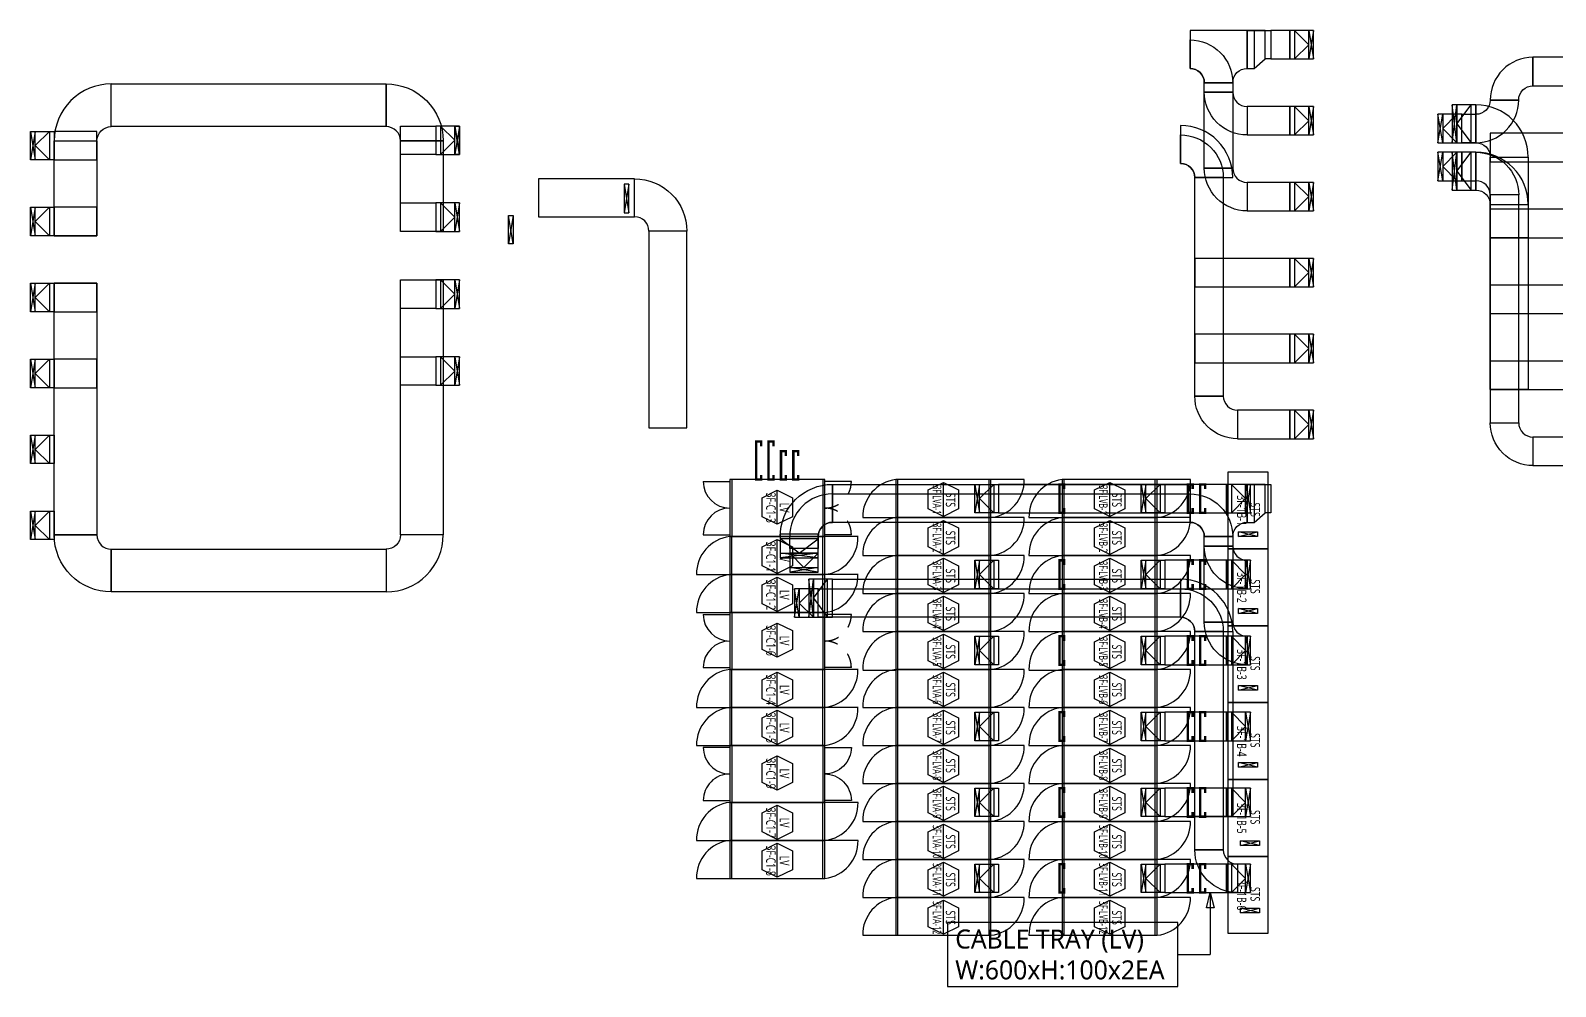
# Model space of a CAD drawing. Header units: millimetres. Extents: x -138191 to 245733, y -341087 to 835263.
# Drawn here: x 102264 to 134384, y 441997 to 462136 of the extents above; entities that cross this region are included whole.
import ezdxf
from ezdxf.enums import TextEntityAlignment as Align

# ---------------------------------------------------------------- set-up
doc = ezdxf.new("R2010")
doc.units = ezdxf.units.MM
doc.header["$LTSCALE"] = 300
doc.linetypes.add('D1', pattern=[3, 1, -1, 1])
for name, color, linetype in [('------00 Switch Gear', 3, 'Continuous'), ('------00 Switch Gear_Number', 1, 'Continuous'), ('-----26 Electrical Cable Tray_HV_N', 30, 'Continuous'), ('-----26 Electrical Cable Tray_LV_STS1', 3, 'Continuous'), ('-----26 Electrical Cable Tray_LV_STS2', 2, 'Continuous'), ('-----26 Electrical Cable Tray_LV_STS3', 151, 'Continuous'), ('-----26 Electrical Cable Tray_LV_STS3_B', 4, 'Continuous'), ('-----26 Electrical Cable Tray_LV_STS3_D', 71, 'Continuous'), ('-----26 Electrical Cable Tray_LV_UPSBAT', 11, 'Continuous')]:
    doc.layers.add(name, color=color, linetype=linetype)
doc.styles.add('ELEC', font='malgun.ttf')

# ---------------------------------------------------------------- blocks, each defined once
blk = doc.blocks.new('A$495596483691')
at = {"color": 0}
for p, q in [((100, 600), (0, 600)), ((0, 600), (0, 0)), ((500, 600), (100, 600)), ((500, 0), (500, 600)), ((0, 0), (100, 0)), ((100, 0), (500, 0))]:
    blk.add_line(p, q, dxfattribs=at)
at = {"color": 8}
for p, q in [((400, 300), (100, 600)), ((100, 600), (100, 0)), ((400, 0), (400, 600)), ((400, 600), (500, 0)), ((500, 600), (400, 0)), ((400, 300), (100, 0))]:
    blk.add_line(p, q, dxfattribs=at)
blk = doc.blocks.new('STS-R')
blk.add_lwpolyline([(886994, -128588), (888614, -128588), (888614, -129418), (886994, -129418), (886994, -128588)])
blk = doc.blocks.new('A$480505980042')
at = {"color": 0}
for p, q in [((400, 800), (0, 800)), ((0, 800), (0, 0)), ((500, 800), (400, 800)), ((500, 0), (500, 800)), ((0, 0), (400, 0)), ((400, 0), (500, 0))]:
    blk.add_line(p, q, dxfattribs=at)
at = {"color": 8}
for p, q in [((100, 0), (0, 800)), ((0, 0), (100, 800)), ((100, 400), (400, 800)), ((100, 800), (100, 0)), ((400, 0), (400, 800)), ((100, 400), (400, 0))]:
    blk.add_line(p, q, dxfattribs=at)

msp = doc.modelspace()

# ---------------------------------------------------------------- linework, layer by layer
at = {"layer": '------00 Switch Gear'}
for p, q in [((116433, 452635), (116993, 452635)), ((117033, 452675), (117033, 451475)), ((118951, 452675), (118951, 451475)), ((119553, 452635), (118993, 452635)), ((120534, 451875, 0), (120534, 452675, 0)), ((122454, 451875, 0), (122454, 452675, 0)), ((124035, 451875, 0), (124035, 452675, 0)), ((125955, 451875, 0), (125955, 452675, 0)), ((120534, 451075, 0), (120534, 451875, 0)), ((122454, 451075, 0), (122454, 451875, 0)), ((124035, 451075, 0), (124035, 451875, 0)), ((125955, 451075, 0), (125955, 451875, 0)), ((116433, 451515), (116993, 451515)), ((117034, 450675), (117034, 451475)), ((118954, 450675), (118954, 451475)), ((119553, 451515), (118993, 451515)), ((119694, 451475), (118994, 451475)), ((120534, 450275, 0), (120534, 451075, 0)), ((122454, 450275, 0), (122454, 451075, 0)), ((124035, 450275, 0), (124035, 451075, 0)), ((125955, 450275, 0), (125955, 451075, 0)), ((116292, 450675), (116992, 450675)), ((117034, 449875), (117034, 450675)), ((118954, 449875), (118954, 450675)), ((119694, 450675), (118994, 450675)), ((120534, 449475, 0), (120534, 450275, 0)), ((122454, 449475, 0), (122454, 450275, 0)), ((124035, 449475, 0), (124035, 450275, 0)), ((125955, 449475, 0), (125955, 450275, 0)), ((116292, 449875), (116992, 449875)), ((116433, 449835), (116993, 449835)), ((117033, 449875), (117033, 448675)), ((118951, 449875), (118951, 448675)), ((119553, 449835), (118993, 449835)), ((120534, 448675, 0), (120534, 449475, 0)), ((122454, 448675, 0), (122454, 449475, 0)), ((124035, 448675, 0), (124035, 449475, 0)), ((125955, 448675, 0), (125955, 449475, 0)), ((116433, 448715), (116993, 448715)), ((119553, 448715), (118993, 448715)), ((117034, 447875), (117034, 448675)), ((118954, 447875), (118954, 448675)), ((119694, 448675), (118994, 448675)), ((120534, 447875, 0), (120534, 448675, 0)), ((122454, 447875, 0), (122454, 448675, 0)), ((124035, 447875, 0), (124035, 448675, 0)), ((125955, 447875, 0), (125955, 448675, 0)), ((116292, 447875), (116992, 447875)), ((117034, 447075), (117034, 447875)), ((118954, 447075), (118954, 447875)), ((119694, 447875), (118994, 447875)), ((120534, 447075, 0), (120534, 447875, 0)), ((122454, 447075, 0), (122454, 447875, 0)), ((124035, 447075, 0), (124035, 447875, 0)), ((125955, 447075, 0), (125955, 447875, 0)), ((116292, 447075), (116992, 447075)), ((117033, 447075), (117033, 445875)), ((118951, 447075), (118951, 445875)), ((120534, 446275, 0), (120534, 447075, 0)), ((122454, 446275, 0), (122454, 447075, 0)), ((124035, 446275, 0), (124035, 447075, 0)), ((125955, 446275, 0), (125955, 447075, 0)), ((120534, 445475, 0), (120534, 446275, 0)), ((122454, 445475, 0), (122454, 446275, 0)), ((124035, 445475, 0), (124035, 446275, 0)), ((125955, 445475, 0), (125955, 446275, 0)), ((117034, 445075), (117034, 445875)), ((118954, 445075), (118954, 445875)), ((120534, 444675, 0), (120534, 445475, 0)), ((122454, 444675, 0), (122454, 445475, 0)), ((124035, 444675, 0), (124035, 445475, 0)), ((125955, 444675, 0), (125955, 445475, 0)), ((117034, 444275), (117034, 445075)), ((118954, 444275), (118954, 445075)), ((120534, 443875, 0), (120534, 444675, 0)), ((122454, 443875, 0), (122454, 444675, 0)), ((124035, 443875, 0), (124035, 444675, 0)), ((125955, 443875, 0), (125955, 444675, 0)), ((120534, 443075, 0), (120534, 443875, 0)), ((122454, 443075, 0), (122454, 443875, 0)), ((124035, 443075, 0), (124035, 443875, 0)), ((125955, 443075, 0), (125955, 443875, 0))]:
    msp.add_line(p, q, dxfattribs=at)
at = {"layer": '------00 Switch Gear', "elevation": 0}
for points in [[(116993, 452675), (116993, 451475), (118993, 451475), (118993, 452675)], [(122494, 451875), (122494, 452675), (120492, 452675), (120492, 451875)], [(125995, 451875), (125995, 452675), (123993, 452675), (123993, 451875)], [(122494, 451075), (122494, 451875), (120492, 451875), (120492, 451075)], [(125995, 451075), (125995, 451875), (123993, 451875), (123993, 451075)], [(118994, 450675), (118994, 451475), (116992, 451475), (116992, 450675)], [(122494, 450275), (122494, 451075), (120492, 451075), (120492, 450275)], [(125995, 450275), (125995, 451075), (123993, 451075), (123993, 450275)], [(118994, 449875), (118994, 450675), (116992, 450675), (116992, 449875)], [(122494, 449475), (122494, 450275), (120492, 450275), (120492, 449475)], [(125995, 449475), (125995, 450275), (123993, 450275), (123993, 449475)], [(116993, 449875), (116993, 448675), (118993, 448675), (118993, 449875)], [(122494, 448675), (122494, 449475), (120492, 449475), (120492, 448675)], [(125995, 448675), (125995, 449475), (123993, 449475), (123993, 448675)], [(118994, 447875), (118994, 448675), (116992, 448675), (116992, 447875)], [(122494, 447875), (122494, 448675), (120492, 448675), (120492, 447875)], [(125995, 447875), (125995, 448675), (123993, 448675), (123993, 447875)], [(118994, 447075), (118994, 447875), (116992, 447875), (116992, 447075)], [(122494, 447075), (122494, 447875), (120492, 447875), (120492, 447075)], [(125995, 447075), (125995, 447875), (123993, 447875), (123993, 447075)], [(116993, 447075), (116993, 445875), (118993, 445875), (118993, 447075)], [(122494, 446275), (122494, 447075), (120492, 447075), (120492, 446275)], [(125995, 446275), (125995, 447075), (123993, 447075), (123993, 446275)], [(122494, 445475), (122494, 446275), (120492, 446275), (120492, 445475)], [(125995, 445475), (125995, 446275), (123993, 446275), (123993, 445475)], [(118994, 445075), (118994, 445875), (116992, 445875), (116992, 445075)], [(122494, 444675), (122494, 445475), (120492, 445475), (120492, 444675)], [(125995, 444675), (125995, 445475), (123993, 445475), (123993, 444675)], [(118994, 444275), (118994, 445075), (116992, 445075), (116992, 444275)], [(122494, 443875), (122494, 444675), (120492, 444675), (120492, 443875)], [(125995, 443875), (125995, 444675), (123993, 444675), (123993, 443875)], [(122494, 443075), (122494, 443875), (120492, 443875), (120492, 443075)], [(125995, 443075), (125995, 443875), (123993, 443875), (123993, 443075)]]:
    msp.add_lwpolyline(points, close=True, dxfattribs=at)
for points in [[(120492, 452675, 0.385743), (119792, 451875), (120492, 451875)], [(122494, 451875, 0.385743), (123194, 452675), (122494, 452675)], [(123993, 452675, 0.385743), (123293, 451875), (123993, 451875)], [(125995, 451875, 0.385743), (126695, 452675), (125995, 452675)], [(120492, 451875, 0.385743), (119792, 451075), (120492, 451075)], [(122494, 451075, 0.385743), (123194, 451875), (122494, 451875)], [(123993, 451875, 0.385743), (123293, 451075), (123993, 451075)], [(125995, 451075, 0.385743), (126695, 451875), (125995, 451875)], [(120492, 451075, 0.385743), (119792, 450275), (120492, 450275)], [(122494, 450275, 0.385743), (123194, 451075), (122494, 451075)], [(123993, 451075, 0.385743), (123293, 450275), (123993, 450275)], [(125995, 450275, 0.385743), (126695, 451075), (125995, 451075)], [(120492, 450275, 0.385743), (119792, 449475), (120492, 449475)], [(122494, 449475, 0.385743), (123194, 450275), (122494, 450275)], [(123993, 450275, 0.385743), (123293, 449475), (123993, 449475)], [(125995, 449475, 0.385743), (126695, 450275), (125995, 450275)], [(120492, 449475, 0.385743), (119792, 448675)], [(122494, 448675, 0.385743), (123194, 449475), (122494, 449475)], [(123993, 449475, 0.385743), (123293, 448675)], [(125995, 448675, 0.385743), (126695, 449475), (125995, 449475)], [(120492, 448675, 0.385743), (119792, 447875), (120492, 447875)], [(122494, 447875, 0.385743), (123194, 448675), (122494, 448675)], [(123993, 448675, 0.385743), (123293, 447875), (123993, 447875)], [(125995, 447875, 0.385743), (126695, 448675), (125995, 448675)], [(120492, 447875, 0.385743), (119792, 447075), (120492, 447075)], [(122494, 447075, 0.385743), (123194, 447875), (122494, 447875)], [(123993, 447875, 0.385743), (123293, 447075), (123993, 447075)], [(125995, 447075, 0.385743), (126695, 447875), (125995, 447875)], [(116993, 447035), (116433, 447035), (116433, 447035, 0.414214), (116993, 446475, 0.414214), (116433, 445915), (116993, 445915)], [(118993, 447035), (119553, 447035, -0.414214), (118993, 446475, -0.414214), (119553, 445915), (118993, 445915)], [(120492, 447075, 0.385743), (119792, 446275), (120492, 446275)], [(122494, 446275, 0.385743), (123194, 447075), (122494, 447075)], [(123993, 447075, 0.385743), (123293, 446275), (123993, 446275)], [(125995, 446275, 0.385743), (126695, 447075), (125995, 447075)], [(120492, 446275, 0.385743), (119792, 445475), (120492, 445475)], [(122494, 445475, 0.385743), (123194, 446275), (122494, 446275)], [(123993, 446275, 0.385743), (123293, 445475), (123993, 445475)], [(125995, 445475, 0.385743), (126695, 446275), (125995, 446275)], [(116992, 445875, 0.385743), (116292, 445075), (116992, 445075)], [(118994, 445075, 0.385743), (119694, 445875), (118994, 445875)], [(120492, 445475, 0.385743), (119792, 444675), (120492, 444675)], [(122494, 444675, 0.385743), (123194, 445475), (122494, 445475)], [(123993, 445475, 0.385743), (123293, 444675), (123993, 444675)], [(125995, 444675, 0.385743), (126695, 445475), (125995, 445475)], [(116992, 445075, 0.385743), (116292, 444275), (116992, 444275)], [(118994, 444275, 0.385743), (119694, 445075), (118994, 445075)], [(120492, 444675, 0.385743), (119792, 443875), (120492, 443875)], [(122494, 443875, 0.385743), (123194, 444675), (122494, 444675)], [(123993, 444675, 0.385743), (123293, 443875), (123993, 443875)], [(125995, 443875, 0.385743), (126695, 444675), (125995, 444675)], [(120492, 443875, 0.385743), (119792, 443075), (120492, 443075)], [(122494, 443075, 0.385743), (123194, 443875), (122494, 443875)], [(123993, 443875, 0.385743), (123293, 443075), (123993, 443075)], [(125995, 443075, 0.385743), (126695, 443875), (125995, 443875)]]:
    msp.add_lwpolyline(points, format="xyb", dxfattribs=at)
for points in [[(119792, 448661), (120492, 448661)], [(123293, 448661), (123993, 448661)]]:
    msp.add_lwpolyline(points, dxfattribs=at)
at = {"layer": '------00 Switch Gear'}
for centre, radius, start, end in [((116993, 452635), 560, 180, 270), ((116993, 451515), 560, 90, 180), ((117083, 450689), 791, 96.6265, 181.0016), ((118902, 451461), 791, 276.6265, 1.0016), ((117083, 449889), 791, 96.6265, 181.0016), ((118902, 450661), 791, 276.6265, 1.0016), ((116993, 449835), 560, 180, 270), ((116993, 448715), 560, 90, 180), ((117083, 447889), 791, 96.6265, 181.0016), ((118902, 448661), 791, 276.6265, 1.0016), ((117083, 447089), 791, 96.6265, 181.0016), ((118902, 447861), 791, 276.6265, 1.0016)]:
    msp.add_arc(centre, radius, start, end, dxfattribs=at)
at = {"layer": '------00 Switch Gear', "linetype": 'D1'}
for centre, start, end in [((118993, 452635), 270, 0), ((118993, 451515), 0, 90), ((118993, 449835), 270, 0), ((118993, 448715), 0, 90)]:
    msp.add_arc(centre, 560, start, end, dxfattribs=at)
at = {"layer": '------00 Switch Gear_Number', "elevation": 0}
for points in [[(121493, 451897), (121493, 452617), (121813, 452457), (121813, 452057), (121493, 451897), (121173, 452057), (121173, 452457), (121493, 452617)], [(124994, 451897), (124994, 452617), (125314, 452457), (125314, 452057), (124994, 451897), (124674, 452057), (124674, 452457), (124994, 452617)], [(117994, 451733), (117994, 452453), (118314, 452294), (118314, 451893), (117994, 451733), (117674, 451893), (117674, 452294), (117994, 452453)], [(121493, 451097), (121493, 451817), (121813, 451657), (121813, 451257), (121493, 451097), (121173, 451257), (121173, 451657), (121493, 451817)], [(124994, 451097), (124994, 451817), (125314, 451657), (125314, 451257), (124994, 451097), (124674, 451257), (124674, 451657), (124994, 451817)], [(117993, 450697), (117993, 451417), (118313, 451257), (118313, 450857), (117993, 450697), (117673, 450857), (117673, 451257), (117993, 451417)], [(121493, 450297), (121493, 451017), (121813, 450857), (121813, 450457), (121493, 450297), (121173, 450457), (121173, 450857), (121493, 451017)], [(124994, 450297), (124994, 451017), (125314, 450857), (125314, 450457), (124994, 450297), (124674, 450457), (124674, 450857), (124994, 451017)], [(117993, 449897), (117993, 450617), (118313, 450457), (118313, 450057), (117993, 449897), (117673, 450057), (117673, 450457), (117993, 450617)], [(121493, 449497), (121493, 450217), (121813, 450057), (121813, 449657), (121493, 449497), (121173, 449657), (121173, 450057), (121493, 450217)], [(124994, 449497), (124994, 450217), (125314, 450057), (125314, 449657), (124994, 449497), (124674, 449657), (124674, 450057), (124994, 450217)], [(117994, 448933), (117994, 449653), (118314, 449494), (118314, 449093), (117994, 448933), (117674, 449093), (117674, 449494), (117994, 449653)], [(121493, 448697), (121493, 449417), (121813, 449257), (121813, 448857), (121493, 448697), (121173, 448857), (121173, 449257), (121493, 449417)], [(124994, 448697), (124994, 449417), (125314, 449257), (125314, 448857), (124994, 448697), (124674, 448857), (124674, 449257), (124994, 449417)], [(117993, 447897), (117993, 448617), (118313, 448457), (118313, 448057), (117993, 447897), (117673, 448057), (117673, 448457), (117993, 448617)], [(121493, 447897), (121493, 448617), (121813, 448457), (121813, 448057), (121493, 447897), (121173, 448057), (121173, 448457), (121493, 448617)], [(124994, 447897), (124994, 448617), (125314, 448457), (125314, 448057), (124994, 447897), (124674, 448057), (124674, 448457), (124994, 448617)], [(117993, 447097), (117993, 447817), (118313, 447657), (118313, 447257), (117993, 447097), (117673, 447257), (117673, 447657), (117993, 447817)], [(121493, 447097), (121493, 447817), (121813, 447657), (121813, 447257), (121493, 447097), (121173, 447257), (121173, 447657), (121493, 447817)], [(124994, 447097), (124994, 447817), (125314, 447657), (125314, 447257), (124994, 447097), (124674, 447257), (124674, 447657), (124994, 447817)], [(117994, 446133), (117994, 446853), (118314, 446694), (118314, 446293), (117994, 446133), (117674, 446293), (117674, 446694), (117994, 446853)], [(121493, 446297), (121493, 447017), (121813, 446857), (121813, 446457), (121493, 446297), (121173, 446457), (121173, 446857), (121493, 447017)], [(124994, 446297), (124994, 447017), (125314, 446857), (125314, 446457), (124994, 446297), (124674, 446457), (124674, 446857), (124994, 447017)], [(121493, 445497), (121493, 446217), (121813, 446057), (121813, 445657), (121493, 445497), (121173, 445657), (121173, 446057), (121493, 446217)], [(124994, 445497), (124994, 446217), (125314, 446057), (125314, 445657), (124994, 445497), (124674, 445657), (124674, 446057), (124994, 446217)], [(117993, 445097), (117993, 445817), (118313, 445657), (118313, 445257), (117993, 445097), (117673, 445257), (117673, 445657), (117993, 445817)], [(121493, 444697), (121493, 445417), (121813, 445257), (121813, 444857), (121493, 444697), (121173, 444857), (121173, 445257), (121493, 445417)], [(124994, 444697), (124994, 445417), (125314, 445257), (125314, 444857), (124994, 444697), (124674, 444857), (124674, 445257), (124994, 445417)], [(117993, 444297), (117993, 445017), (118313, 444857), (118313, 444457), (117993, 444297), (117673, 444457), (117673, 444857), (117993, 445017)], [(121493, 443897), (121493, 444617), (121813, 444457), (121813, 444057), (121493, 443897), (121173, 444057), (121173, 444457), (121493, 444617)], [(124994, 443897), (124994, 444617), (125314, 444457), (125314, 444057), (124994, 443897), (124674, 444057), (124674, 444457), (124994, 444617)], [(121493, 443097), (121493, 443817), (121813, 443657), (121813, 443257), (121493, 443097), (121173, 443257), (121173, 443657), (121493, 443817)], [(124994, 443097), (124994, 443817), (125314, 443657), (125314, 443257), (124994, 443097), (124674, 443257), (124674, 443657), (124994, 443817)]]:
    msp.add_lwpolyline(points, dxfattribs=at)
at = {"layer": '-----26 Electrical Cable Tray_HV_N', "color": 1}
msp.add_line((126427, 442672), (127112, 442672), dxfattribs=at)
at = {"layer": '-----26 Electrical Cable Tray_HV_N', "color": 1, "elevation": 0}
msp.add_lwpolyline([(127112, 443975), (127192, 443655), (127032, 443655), (127112, 443975), (127112, 442672)], dxfattribs=at)
msp.add_lwpolyline([(121581, 443347), (121581, 441997), (126427, 441997), (126427, 443347)], close=True, dxfattribs=at)
at = {"layer": '-----26 Electrical Cable Tray_LV_STS1', "elevation": 0}
for points in [[(127707, 451577), (128107, 451577), (128107, 451477), (127707, 451477)], [(127707, 449957), (128107, 449957), (128107, 449857), (127707, 449857)], [(127707, 448337), (128107, 448337), (128107, 448237), (127707, 448237)], [(127707, 446717), (128107, 446717), (128107, 446617), (127707, 446617)], [(127751, 445069), (128151, 445069), (128151, 444969), (127751, 444969)], [(127751, 443649), (128151, 443649), (128151, 443549), (127751, 443549)]]:
    msp.add_lwpolyline(points, close=True, dxfattribs=at)
for points in [[(127707, 451477), (128107, 451577)], [(128107, 451477), (127707, 451577)], [(127707, 449857), (128107, 449957)], [(128107, 449857), (127707, 449957)], [(127707, 448237), (128107, 448337)], [(128107, 448237), (127707, 448337)], [(127707, 446617), (128107, 446717)], [(128107, 446617), (127707, 446717)], [(127751, 444969), (128151, 445069)], [(128151, 444969), (127751, 445069)], [(127751, 443549), (128151, 443649)], [(128151, 443549), (127751, 443649)]]:
    msp.add_lwpolyline(points, dxfattribs=at)
at = {"layer": '-----26 Electrical Cable Tray_LV_STS2', "elevation": 0}
for points in [[(103664, 459811), (103664, 459811, -0.414214), (103964, 460111), (103964, 460111), (103964, 461011, 0.414214), (102764, 459811)], [(110056, 459811), (110056, 459811, 0.414214), (109756, 460111), (109756, 460111), (109756, 461011, -0.414214), (110956, 459811)], [(103664, 451509), (103664, 451509, 0.414214), (103964, 451209), (103964, 451209), (103964, 450309, -0.414214), (102764, 451509)], [(110056, 451509), (110056, 451509, -0.414214), (109756, 451209), (109756, 451209), (109756, 450309, 0.414214), (110956, 451509)]]:
    msp.add_lwpolyline(points, format="xyb", close=True, dxfattribs=at)
for points in [[(103964, 460111), (103964, 461011), (109756, 461011), (109756, 460111)], [(102764, 460011), (102764, 459411), (103664, 459411), (103664, 460011)], [(110802, 460123), (110802, 459523), (110056, 459523), (110056, 460123)], [(111202, 459523), (111202, 460123), (111302, 460123), (111302, 459523)], [(103664, 457811), (102764, 457811), (102764, 459811), (103664, 459811)], [(110956, 457903), (110056, 457903), (110056, 459811), (110956, 459811)], [(102764, 458411), (102764, 457811), (103664, 457811), (103664, 458411)], [(110802, 458503), (110802, 457903), (110056, 457903), (110056, 458503)], [(112332, 457641), (112332, 458241), (112432, 458241), (112432, 457641)], [(102764, 456811), (102764, 456211), (103664, 456211), (103664, 456811)], [(103664, 451509), (102764, 451509), (102764, 456811), (103664, 456811)], [(110956, 451509), (110056, 451509), (110056, 456883), (110956, 456883)], [(110802, 456883), (110802, 456283), (110056, 456283), (110056, 456883)], [(102764, 455211), (102764, 454611), (103664, 454611), (103664, 455211)], [(110802, 455263), (110802, 454663), (110056, 454663), (110056, 455263)], [(122655, 452575), (122655, 451975), (127457, 451975), (127457, 452575)], [(103964, 450309), (103964, 451209), (109756, 451209), (109756, 450309)], [(126155, 450975), (126155, 450375), (127457, 450375), (127457, 450975)], [(126155, 449375), (126155, 448775), (127457, 448775), (127457, 449375)], [(126155, 447775), (126155, 447175), (127457, 447175), (127457, 447775)], [(126155, 446175), (126155, 445575), (127457, 445575), (127457, 446175)], [(126155, 444575), (126155, 443975), (127457, 443975), (127457, 444575)]]:
    msp.add_lwpolyline(points, close=True, dxfattribs=at)
for points in [[(111302, 459523), (111202, 460123)], [(111302, 460123), (111202, 459523)], [(112432, 457641), (112332, 458241)], [(112432, 458241), (112332, 457641)]]:
    msp.add_lwpolyline(points, dxfattribs=at)
at = {"layer": '-----26 Electrical Cable Tray_LV_STS2', "ltscale": 7.5, "const_width": 50, "elevation": 0}
for points in [[(124037, 452475), (124037, 452575), (123937, 452575), (123937, 451975), (124037, 451975), (124037, 452075)], [(126742, 452475), (126742, 452575), (126642, 452575), (126642, 451975), (126742, 451975), (126742, 452075)], [(127002, 452475), (127002, 452575), (126902, 452575), (126902, 451975), (127002, 451975), (127002, 452075)], [(124037, 450875), (124037, 450975), (123937, 450975), (123937, 450375), (124037, 450375), (124037, 450475)], [(126742, 450875), (126742, 450975), (126642, 450975), (126642, 450375), (126742, 450375), (126742, 450475)], [(127002, 450875), (127002, 450975), (126902, 450975), (126902, 450375), (127002, 450375), (127002, 450475)], [(124037, 449275), (124037, 449375), (123937, 449375), (123937, 448775), (124037, 448775), (124037, 448875)], [(126742, 449275), (126742, 449375), (126642, 449375), (126642, 448775), (126742, 448775), (126742, 448875)], [(127002, 449275), (127002, 449375), (126902, 449375), (126902, 448775), (127002, 448775), (127002, 448875)], [(124037, 447675), (124037, 447775), (123937, 447775), (123937, 447175), (124037, 447175), (124037, 447275)], [(126742, 447675), (126742, 447775), (126642, 447775), (126642, 447175), (126742, 447175), (126742, 447275)], [(127002, 447675), (127002, 447775), (126902, 447775), (126902, 447175), (127002, 447175), (127002, 447275)], [(124037, 446075), (124037, 446175), (123937, 446175), (123937, 445575), (124037, 445575), (124037, 445675)], [(126742, 446075), (126742, 446175), (126642, 446175), (126642, 445575), (126742, 445575), (126742, 445675)], [(127002, 446075), (127002, 446175), (126902, 446175), (126902, 445575), (127002, 445575), (127002, 445675)], [(124037, 444475), (124037, 444575), (123937, 444575), (123937, 443975), (124037, 443975), (124037, 444075)], [(126742, 444475), (126742, 444575), (126642, 444575), (126642, 443975), (126742, 443975), (126742, 444075)], [(127002, 444475), (127002, 444575), (126902, 444575), (126902, 443975), (127002, 443975), (127002, 444075)]]:
    msp.add_lwpolyline(points, dxfattribs=at)
at = {"layer": '-----26 Electrical Cable Tray_LV_STS3', "elevation": 0}
for points in [[(133608, 460671), (133608, 460671, -0.414214), (133908, 460971), (133908, 460971), (133908, 461571, 0.414214), (133008, 460671)], [(133008, 460671), (133008, 460671, -0.414214), (132708, 460371), (132708, 460371), (132708, 459771, 0.414214), (133608, 460671)], [(132708, 460571), (132708, 459771, -0.414214), (133008, 459471), (133808, 459471, 0.414214)], [(132708, 459571), (132708, 458771, -0.414214), (133008, 458471), (133808, 458471, 0.414214)], [(133008, 458671), (133008, 458671, 0.414214), (132708, 458971), (132708, 458971), (132708, 459571, -0.414214), (133608, 458671)], [(133608, 453871), (133608, 453871, 0.414214), (133908, 453571), (133908, 453571), (133908, 452971, -0.414214), (133008, 453871)]]:
    msp.add_lwpolyline(points, format="xyb", close=True, dxfattribs=at)
for points in [[(134940, 461571), (133908, 461571), (133908, 460971), (134940, 460971)], [(132408, 460371), (132708, 460371), (132708, 459771), (132408, 459771)], [(134940, 459971), (133008, 459971), (133008, 459371), (134940, 459371)], [(132408, 458971), (132708, 458971), (132708, 459571), (132408, 459571)], [(133008, 457771), (133008, 459471), (133808, 459471), (133808, 457771)], [(133608, 453871), (133608, 458671), (133008, 458671), (133008, 453871)], [(133008, 454571), (133008, 458471), (133808, 458471), (133808, 454571)], [(134940, 458371), (133008, 458371), (133008, 457771), (134940, 457771)], [(134940, 456771), (133008, 456771), (133008, 456171), (134940, 456171)], [(134940, 455171), (133008, 455171), (133008, 454571), (134940, 454571)], [(134940, 453571), (133908, 453571), (133908, 452971), (134940, 452971)]]:
    msp.add_lwpolyline(points, close=True, dxfattribs=at)
at = {"layer": '-----26 Electrical Cable Tray_LV_STS3_B', "elevation": 0}
for points in [[(127887, 461336), (127887, 462136), (127887, 462136), (126687, 462136), (126687, 461336, -0.414214), (126987, 461036), (127587, 461036), (127587, 461036, -0.414214)], [(126987, 461036), (126987, 461036, 0.414214), (126687, 461336), (126687, 461336), (126687, 461936, -0.414214), (127587, 461036)], [(127587, 460836), (127587, 460836, 0.414214), (127887, 460536), (127887, 460536), (127887, 459936, -0.414214), (126987, 460836)], [(126487, 460136), (126487, 459336, -0.414214), (126787, 459036), (127587, 459036, 0.414214)], [(126787, 459036), (126787, 459036, 0.414214), (126487, 459336), (126487, 459336), (126487, 459936, -0.414214), (127387, 459036)], [(127587, 459236), (127587, 459236, 0.414214), (127887, 458936), (127887, 458936), (127887, 458336, -0.414214), (126987, 459236)], [(127387, 454436), (127387, 454436, 0.414214), (127687, 454136), (127687, 454136), (127687, 453536, -0.414214), (126787, 454436)], [(119154, 452575), (119154, 451775, 0.414214), (118854, 451475), (118054, 451475, -0.414214)], [(127887, 451775), (127887, 452575), (127887, 452575), (126687, 452575), (126687, 451775, -0.414214), (126987, 451475), (127587, 451475), (127587, 451475, -0.414214)], [(118854, 451475), (118854, 451475, -0.414214), (119154, 451775), (119154, 451775), (119154, 452375, 0.414214), (118254, 451475)], [(126987, 451475), (126987, 451475, 0.414214), (126687, 451775), (126687, 451775), (126687, 452375, -0.414214), (127587, 451475)], [(127587, 451275), (127587, 451275, 0.414214), (127887, 450975), (127887, 450975), (127887, 450375, -0.414214), (126987, 451275)], [(126487, 450575), (126487, 449775, -0.414214), (126787, 449475), (127587, 449475, 0.414214)], [(126787, 449475), (126787, 449475, 0.414214), (126487, 449775), (126487, 449775), (126487, 450375, -0.414214), (127387, 449475)], [(127587, 449675), (127587, 449675, 0.414214), (127887, 449375), (127887, 449375), (127887, 448775, -0.414214), (126987, 449675)], [(127387, 444875), (127387, 444875, 0.414214), (127687, 444575), (127687, 444575), (127687, 443975, -0.414214), (126787, 444875)]]:
    msp.add_lwpolyline(points, format="xyb", close=True, dxfattribs=at)
for points in [[(127887, 462136), (128387, 462136), (128387, 461536), (128267, 461536), (128267, 462136), (128034, 462136), (128034, 461336), (128267, 461536), (128267, 462136), (127887, 462136), (127887, 461336), (128034, 461336)], [(127887, 452575), (128387, 452575), (128387, 451975), (128267, 451975), (128267, 452575), (128034, 452575), (128034, 451775), (128267, 451975), (128267, 452575), (127887, 452575), (127887, 451775), (128034, 451775)]]:
    msp.add_lwpolyline(points, dxfattribs=at)
for points in [[(128387, 461536), (128787, 461536), (128787, 462136), (128387, 462136)], [(126987, 461036), (127587, 461036), (127587, 460836), (126987, 460836)], [(126987, 461036), (127587, 461036), (127587, 459236), (126987, 459236)], [(127887, 459936), (128787, 459936), (128787, 460536), (127887, 460536)], [(126787, 459036), (127387, 459036), (127387, 454436), (126787, 454436)], [(127887, 458336), (128787, 458336), (128787, 458936), (127887, 458936)], [(126787, 456736), (128787, 456736), (128787, 457336), (126787, 457336)], [(126787, 455136), (128787, 455136), (128787, 455736), (126787, 455736)], [(127687, 453536), (128787, 453536), (128787, 454136), (127687, 454136)], [(119154, 452575), (126687, 452575), (126687, 451775), (119154, 451775)], [(126687, 452375), (126687, 451775), (119154, 451775), (119154, 452375)], [(118254, 451475), (118854, 451475), (118854, 451225), (118254, 451225)], [(126987, 451475), (127587, 451475), (127587, 451275), (126987, 451275)], [(126987, 451475), (127587, 451475), (127587, 449675), (126987, 449675)], [(126487, 450375), (126487, 449775), (118854, 449775), (118854, 450375)], [(119154, 450575), (126487, 450575), (126487, 449775), (119154, 449775)], [(126787, 445575), (126787, 449475), (127587, 449475), (127587, 445575)], [(126787, 449475), (127387, 449475), (127387, 444875), (126787, 444875)]]:
    msp.add_lwpolyline(points, close=True, dxfattribs=at)
at = {"layer": '-----26 Electrical Cable Tray_LV_STS3_D', "elevation": 0}
for points in [[(114989, 459011), (112967, 459011), (112967, 458211), (114989, 458211)], [(114768, 458297), (114868, 458297), (114868, 458897), (114768, 458897)], [(116089, 453766), (116089, 457911), (115289, 457911), (115289, 453766)]]:
    msp.add_lwpolyline(points, close=True, dxfattribs=at)
msp.add_lwpolyline([(116089, 457911), (115289, 457911, 0.414214), (114989, 458211), (114989, 459011, -0.414214)], format="xyb", close=True, dxfattribs=at)
for points in [[(114868, 458897), (114768, 458297)], [(114768, 458897), (114868, 458297)]]:
    msp.add_lwpolyline(points, dxfattribs=at)
at = {"layer": '-----26 Electrical Cable Tray_LV_UPSBAT', "ltscale": 7.5, "const_width": 50}
for points in [[(117651, 453375), (117651, 453475), (117551, 453475), (117551, 452675), (117651, 452675), (117651, 452775)], [(118171, 453175), (118171, 453275), (118071, 453275), (118071, 452675), (118171, 452675), (118171, 452775)]]:
    msp.add_lwpolyline(points, dxfattribs=at)
at = {"layer": '-----26 Electrical Cable Tray_LV_UPSBAT', "ltscale": 7.5, "const_width": 50, "elevation": 0}
for points in [[(117911, 453375), (117911, 453475), (117811, 453475), (117811, 452675), (117911, 452675), (117911, 452775)], [(118431, 453175), (118431, 453275), (118331, 453275), (118331, 452675), (118431, 452675), (118431, 452775)]]:
    msp.add_lwpolyline(points, dxfattribs=at)

# ---------------------------------------------------------------- block references
at = {"layer": '------00 Switch Gear', "rotation": 90.00000000000001}
for p in [(-1096, -435777, 0), (-1096, -437397, 0), (-1096, -439017, 0), (-1096, -440637, 0), (-1096, -442257, 0), (-1096, -443877, 0)]:
    msp.add_blockref('STS-R', p, dxfattribs=at)
at = {"layer": '-----26 Electrical Cable Tray_LV_STS2', "xscale": -1}
for p in [(102764, 459411, 0), (102764, 457811, 0), (102764, 456211, 0), (102764, 454611, 0), (102764, 453011, 0), (122655, 451975), (126155, 451975, 0), (102764, 451411, 0), (122655, 450375), (126155, 450375, 0), (122655, 448775), (126155, 448775, 0), (122655, 447175), (126155, 447175, 0), (122655, 445575), (126155, 445575, 0), (122655, 443975), (126155, 443975, 0)]:
    msp.add_blockref('A$495596483691', p, dxfattribs=at)
at = {"layer": '-----26 Electrical Cable Tray_LV_STS2'}
for p in [(110802, 459523, 0), (110802, 457903, 0), (110802, 456283, 0), (110802, 454663, 0), (127457, 451975), (127457, 450375), (127457, 448775), (127457, 447175), (127457, 445575), (127457, 443975)]:
    msp.add_blockref('A$495596483691', p, dxfattribs=at)
at = {"layer": '-----26 Electrical Cable Tray_LV_STS3', "rotation": 180}
for p in [(132408, 460371, 0), (132408, 459571, 0)]:
    msp.add_blockref('A$495596483691', p, dxfattribs=at)
at = {"layer": '-----26 Electrical Cable Tray_LV_STS3'}
for p in [(132208, 459771, 0), (132208, 458771, 0)]:
    msp.add_blockref('A$480505980042', p, dxfattribs=at)
at = {"layer": '-----26 Electrical Cable Tray_LV_STS3_B'}
for name, p in [('A$495596483691', (128787, 461536)), ('A$495596483691', (128787, 459936)), ('A$495596483691', (128787, 458336)), ('A$495596483691', (128787, 456736)), ('A$495596483691', (128787, 455136)), ('A$495596483691', (128787, 453536)), ('A$480505980042', (118654, 449775))]:
    msp.add_blockref(name, p, dxfattribs=at)
for name, p, rotation in [('A$480505980042', (118854, 451025), 90), ('A$495596483691', (118254, 451225), 270), ('A$495596483691', (118854, 450375), 180)]:
    msp.add_blockref(name, p, dxfattribs=dict(at, rotation=rotation))

# ---------------------------------------------------------------- texts
at = {"layer": '------00 Switch Gear_Number', "color": 0, "style": 'ELEC'}
for s, height, width, p in [('3F-C1-3', 200, 0.7, (117860, 452084)), ('3F-LVA-1', 180, 0.6, (121359, 452248, 0)), ('STS', 200, 0.7, (121644, 452248, 0)), ('3F-LVB-1', 180, 0.6, (124860, 452248, 0)), ('STS', 200, 0.7, (125145, 452248, 0)), ('3F-1B-1', 200, 0.7, (127775, 452022, 0)), ('LV', 200, 0.7, (118145, 452084)), ('STS', 200, 0.7, (128060, 452043, 0)), ('3F-LVA-2', 180, 0.6, (121359, 451448, 0)), ('3F-LVB-2', 180, 0.6, (124860, 451448, 0)), ('3F-C1-1', 200, 0.7, (117859, 451048, 0)), ('STS', 200, 0.7, (121644, 451448, 0)), ('STS', 200, 0.7, (125145, 451448, 0)), ('LV', 200, 0.7, (118144, 451048, 0)), ('3F-LVA-3', 180, 0.6, (121359, 450648, 0)), ('STS', 200, 0.7, (121644, 450648, 0)), ('3F-LVB-3', 180, 0.6, (124860, 450648, 0)), ('STS', 200, 0.7, (125145, 450648, 0)), ('3F-1B-2', 200, 0.7, (127775, 450402, 0)), ('3F-C1-2', 200, 0.7, (117859, 450248, 0)), ('LV', 200, 0.7, (118144, 450248, 0)), ('STS', 200, 0.7, (128060, 450423, 0)), ('3F-LVA-4', 180, 0.6, (121359, 449848, 0)), ('3F-LVB-4', 180, 0.6, (124860, 449848, 0)), ('STS', 200, 0.7, (121644, 449848, 0)), ('STS', 200, 0.7, (125145, 449848, 0)), ('3F-C1-6', 200, 0.7, (117860, 449284)), ('LV', 200, 0.7, (118145, 449284)), ('3F-LVA-5', 180, 0.6, (121359, 449048, 0)), ('STS', 200, 0.7, (121644, 449048, 0)), ('3F-LVB-5', 180, 0.6, (124860, 449048, 0)), ('STS', 200, 0.7, (125145, 449048, 0)), ('3F-1B-3', 200, 0.7, (127775, 448782, 0)), ('STS', 200, 0.7, (128060, 448803, 0)), ('3F-C1-4', 200, 0.7, (117859, 448248, 0)), ('3F-LVA-6', 180, 0.6, (121359, 448248, 0)), ('STS', 200, 0.7, (121644, 448248, 0)), ('3F-LVB-6', 180, 0.6, (124860, 448248, 0)), ('STS', 200, 0.7, (125145, 448248, 0)), ('LV', 200, 0.7, (118144, 448248, 0)), ('3F-C1-5', 200, 0.7, (117859, 447448, 0)), ('LV', 200, 0.7, (118144, 447448, 0)), ('3F-LVA-7', 180, 0.6, (121359, 447448, 0)), ('STS', 200, 0.7, (121644, 447448, 0)), ('3F-LVB-7', 180, 0.6, (124860, 447448, 0)), ('STS', 200, 0.7, (125145, 447448, 0)), ('3F-1B-4', 200, 0.7, (127775, 447162, 0)), ('STS', 200, 0.7, (128060, 447183, 0)), ('3F-C1-9', 200, 0.7, (117860, 446484)), ('3F-LVA-8', 180, 0.6, (121359, 446648, 0)), ('STS', 200, 0.7, (121644, 446648, 0)), ('3F-LVB-8', 180, 0.6, (124860, 446648, 0)), ('STS', 200, 0.7, (125145, 446648, 0)), ('LV', 200, 0.7, (118145, 446484)), ('3F-LVA-9', 180, 0.6, (121359, 445848, 0)), ('STS', 200, 0.7, (121644, 445848, 0)), ('3F-LVB-9', 180, 0.6, (124860, 445848, 0)), ('STS', 200, 0.7, (125145, 445848, 0)), ('3F-1B-5', 200, 0.7, (127775, 445542, 0)), ('3F-C1-7', 200, 0.7, (117859, 445448, 0)), ('LV', 200, 0.7, (118144, 445448, 0)), ('STS', 200, 0.7, (128060, 445563, 0)), ('3F-LVA-10', 180, 0.6, (121359, 445048, 0)), ('STS', 200, 0.7, (121644, 445048, 0)), ('3F-LVB-10', 180, 0.6, (124860, 445048, 0)), ('STS', 200, 0.7, (125145, 445048, 0)), ('3F-C1-8', 200, 0.7, (117859, 444648, 0)), ('LV', 200, 0.7, (118144, 444648, 0)), ('3F-LVA-11', 180, 0.6, (121359, 444248, 0)), ('3F-LVB-11', 180, 0.6, (124860, 444248, 0)), ('STS', 200, 0.7, (121644, 444248, 0)), ('STS', 200, 0.7, (125145, 444248, 0)), ('3F-1B-6', 200, 0.7, (127775, 443922, 0)), ('STS', 200, 0.7, (128060, 443943, 0)), ('3F-LVA-12', 180, 0.6, (121359, 443448, 0)), ('STS', 200, 0.7, (121644, 443448, 0)), ('3F-LVB-12', 180, 0.6, (124860, 443448, 0)), ('STS', 200, 0.7, (125145, 443448, 0))]:
    msp.add_text(s, height=height, rotation=270, dxfattribs=dict(at, width=width)).set_placement(p, align=Align.MIDDLE_CENTER)
at = {"layer": '-----26 Electrical Cable Tray_LV_STS2', "ltscale": 7.5, "style": 'ELEC'}
for s, p in [('CABLE TRAY (LV)', (121741, 442997)), ('W:600xH:100x2EA', (121741, 442347))]:
    msp.add_text(s, height=400, dxfattribs=at).set_placement(p, align=Align.MIDDLE_LEFT)

doc.saveas('drawing.dxf')
